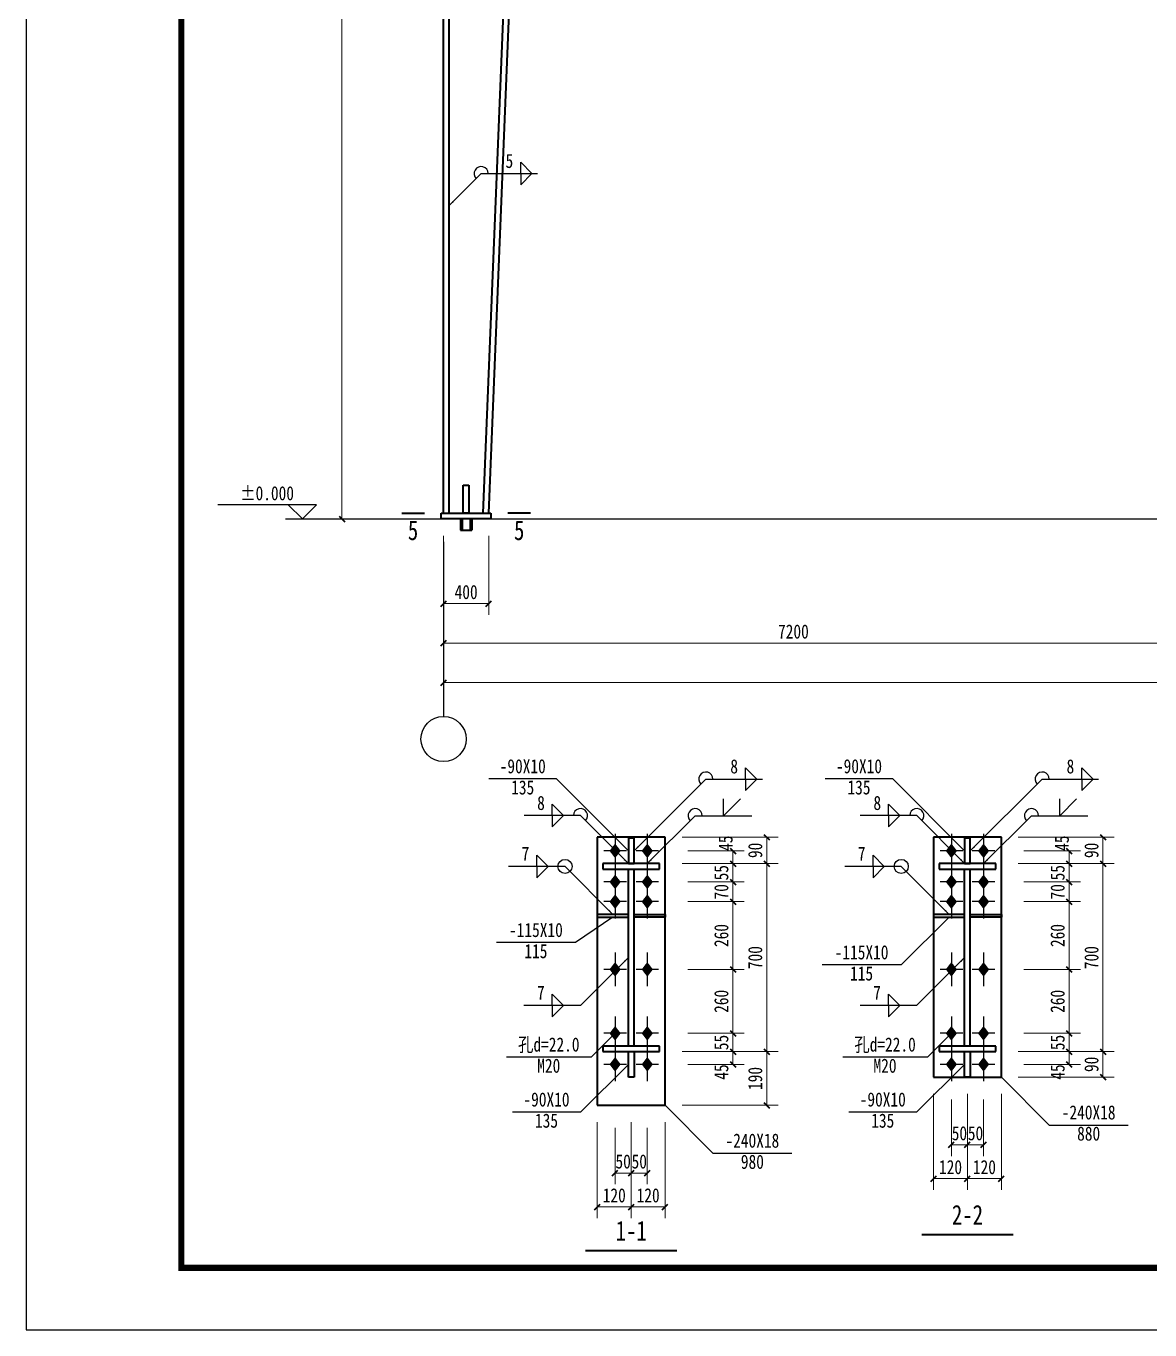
# Model space of a CAD drawing. Extents: x 32461 to 402082, y -617694 to 182569.
# Drawn here: x 74273 to 94176, y -500452 to -477352 of the extents above; entities that cross this region are included whole.
import ezdxf
from ezdxf.enums import TextEntityAlignment as Align

# ---------------------------------------------------------------- set-up
doc = ezdxf.new("R2010")
doc.units = 0
doc.header["$LTSCALE"] = 1000
doc.header["$MEASUREMENT"] = 0
doc.linetypes.add('线型6', pattern=[8.75, 5, -1.25, 1.25, -1.25])
doc.layers.get('0').update_dxf_attribs({"linetype": 'CONTINUOUS'})
doc.layers.add('PUB_TITLE', color=4, linetype='CONTINUOUS')
for name, color, linetype, lineweight in [('尺寸标注', 2, 'CONTINUOUS', 35), ('层10', 7, 'CONTINUOUS', 35), ('层1000', 2, 'CONTINUOUS', 35), ('层111', 9, '线型6', 25), ('层112', 9, 'CONTINUOUS', 25), ('层116', 1, 'CONTINUOUS', 35), ('层14', 2, 'CONTINUOUS', 35), ('柱子', 3, 'CONTINUOUS', 35), ('楼层标高', 9, 'CONTINUOUS', 25), ('焊缝标注', 9, 'CONTINUOUS', 25), ('螺栓孔标注', 9, 'CONTINUOUS', 25), ('钢板标注', 9, 'CONTINUOUS', 25)]:
    doc.layers.add(name, color=color, linetype=linetype, lineweight=lineweight)
doc.styles.add('宋体', font='')
doc.styles.get('宋体').set_extended_font_data('SimSun')

# ---------------------------------------------------------------- blocks, each defined once
blk = doc.blocks.new('BuiltIn_34')
at = {"layer": '层14'}
for p, q in [((-248.28, 302.28, 2), (-248.28, 307.28, 2)), ((-248.28, 307.28, 2), (-247.28, 307.28, 2)), ((-247.28, 307.28, 2), (-247.28, 302.28, 2)), ((-247.28, 302.28, 2), (-248.28, 302.28, 2))]:
    blk.add_line(p, q, dxfattribs=at)

msp = doc.modelspace()

# ---------------------------------------------------------------- hatches: boundary and pattern name
at = {"layer": '层10'}
for points in [[(84704.7, -491834.4), (84604.7, -491964.4), (84704.7, -492094.4), (84804.7, -491964.4), (84704.7, -491834.4)], [(85274.7, -491834.4), (85174.7, -491964.4), (85274.7, -492094.4), (85374.7, -491964.4), (85274.7, -491834.4)], [(90659.9, -491834.4), (90559.9, -491964.4), (90659.9, -492094.4), (90759.9, -491964.4), (90659.9, -491834.4)], [(91229.9, -491834.4), (91129.9, -491964.4), (91229.9, -492094.4), (91329.9, -491964.4), (91229.9, -491834.4)], [(84704.7, -492384.4), (84604.7, -492514.4), (84704.7, -492644.4), (84804.7, -492514.4), (84704.7, -492384.4)], [(85274.7, -492384.4), (85174.7, -492514.4), (85274.7, -492644.4), (85374.7, -492514.4), (85274.7, -492384.4)], [(90659.9, -492384.4), (90559.9, -492514.4), (90659.9, -492644.4), (90759.9, -492514.4), (90659.9, -492384.4)], [(91229.9, -492384.4), (91129.9, -492514.4), (91229.9, -492644.4), (91329.9, -492514.4), (91229.9, -492384.4)], [(84704.7, -492734.4), (84604.7, -492864.4), (84704.7, -492994.4), (84804.7, -492864.4), (84704.7, -492734.4)], [(85274.7, -492734.4), (85174.7, -492864.4), (85274.7, -492994.4), (85374.7, -492864.4), (85274.7, -492734.4)], [(90659.9, -492734.4), (90559.9, -492864.4), (90659.9, -492994.4), (90759.9, -492864.4), (90659.9, -492734.4)], [(91229.9, -492734.4), (91129.9, -492864.4), (91229.9, -492994.4), (91329.9, -492864.4), (91229.9, -492734.4)], [(84704.7, -493934.4), (84604.7, -494064.4), (84704.7, -494194.4), (84804.7, -494064.4), (84704.7, -493934.4)], [(85274.7, -493934.4), (85174.7, -494064.4), (85274.7, -494194.4), (85374.7, -494064.4), (85274.7, -493934.4)], [(90659.9, -493934.4), (90559.9, -494064.4), (90659.9, -494194.4), (90759.9, -494064.4), (90659.9, -493934.4)], [(91229.9, -493934.4), (91129.9, -494064.4), (91229.9, -494194.4), (91329.9, -494064.4), (91229.9, -493934.4)], [(84704.7, -495067), (84604.7, -495197), (84704.7, -495327), (84804.7, -495197), (84704.7, -495067)], [(85274.7, -495067), (85174.7, -495197), (85274.7, -495327), (85374.7, -495197), (85274.7, -495067)], [(90659.9, -495067), (90559.9, -495197), (90659.9, -495327), (90759.9, -495197), (90659.9, -495067)], [(91229.9, -495067), (91129.9, -495197), (91229.9, -495327), (91329.9, -495197), (91229.9, -495067)], [(84704.7, -495617), (84604.7, -495747), (84704.7, -495877), (84804.7, -495747), (84704.7, -495617)], [(85274.7, -495617), (85174.7, -495747), (85274.7, -495877), (85374.7, -495747), (85274.7, -495617)], [(90659.9, -495617), (90559.9, -495747), (90659.9, -495877), (90759.9, -495747), (90659.9, -495617)], [(91229.9, -495617), (91129.9, -495747), (91229.9, -495877), (91329.9, -495747), (91229.9, -495617)]]:
    msp.add_hatch(color=1, dxfattribs=at).paths.add_polyline_path(points)
at = {"layer": '焊缝标注'}
for points in [[(81766.2, -480531.3), (81847.5, -480471.2), (81826.3, -480450), (81766.2, -480531.3)], [(85039.7, -491964.4), (85121, -491904.4), (85099.8, -491883.1), (85039.7, -491964.4)], [(90994.9, -491964.4), (91076.2, -491904.4), (91055, -491883.1), (90994.9, -491964.4)], [(84939.7, -492189.4), (84879.7, -492108.1), (84858.4, -492129.2), (84939.7, -492189.4)], [(85274.7, -492189.4), (85356, -492129.4), (85334.8, -492108.1), (85274.7, -492189.4)], [(90894.9, -492189.4), (90834.9, -492108.1), (90813.6, -492129.2), (90894.9, -492189.4)], [(91229.9, -492189.4), (91311.2, -492129.4), (91290, -492108.1), (91229.9, -492189.4)], [(84664.7, -493089.4), (84604.7, -493008.1), (84583.4, -493029.2), (84664.7, -493089.4)], [(90619.9, -493089.4), (90559.9, -493008.1), (90538.6, -493029.2), (90619.9, -493089.4)], [(84939.7, -493855.7), (84858.2, -493915.7), (84879.4, -493936.9), (84939.7, -493855.7)], [(90894.9, -493855.7), (90813.4, -493915.7), (90834.6, -493936.9), (90894.9, -493855.7)]]:
    msp.add_hatch(color=256, dxfattribs=at).paths.add_polyline_path(points)

# ---------------------------------------------------------------- linework, layer by layer
msp.add_line((80116.2, -486083.2, -988), (169801.5, -486083.2, -988))
at = {"layer": 'PUB_TITLE'}
msp.add_lwpolyline([(74273.1, -500451.9), (188783.1, -500451.9), (188783.1, -454251.9), (74273.1, -454251.9)], close=True, dxfattribs=at)
at = {"layer": 'PUB_TITLE', "const_width": 110}
msp.add_lwpolyline([(77023.1, -499351.9), (187683.1, -499351.9), (187683.1, -455351.9), (77023.1, -455351.9)], close=True, dxfattribs=at)
at = {"layer": '尺寸标注', "lineweight": 9}
for p, q in [((79866.2, -486083.2, -988), (79866.2, -464082.2, -988)), ((80566.2, -486083.2, -988), (79666.2, -486083.2, -988)), ((81666.2, -486383.2, -988), (81666.2, -487783.2, -988)), ((81666.2, -486383.2, -988), (81666.2, -488483.2, -988)), ((81666.2, -486383.2, -988), (81666.2, -489183.2, -988)), ((82466.2, -486383.2, -988), (82466.2, -487783.2, -988)), ((81666.2, -487583.2, -988), (82466.2, -487583.2, -988)), ((81666.2, -488283.2, -988), (124666.2, -488283.2, -988)), ((81666.2, -488983.2, -988), (167666.2, -488983.2, -988)), ((85889.7, -491722), (87589.7, -491722)), ((87389.7, -492189.4), (87389.7, -491722)), ((91844.9, -491722, 100), (93544.9, -491722, 100)), ((93344.9, -492189.4, 100), (93344.9, -491722, 100)), ((85989.7, -491964.4), (86989.7, -491964.4)), ((86789.7, -492189.4), (86789.7, -491964.4)), ((91944.9, -491964.4, 100), (92944.9, -491964.4, 100)), ((92744.9, -492189.4, 100), (92744.9, -491964.4, 100)), ((85889.7, -492189.4), (87589.7, -492189.4)), ((85889.7, -492189.4), (87589.7, -492189.4)), ((85989.7, -492189.4), (86989.7, -492189.4)), ((85989.7, -492189.4), (86989.7, -492189.4)), ((86789.7, -492514.4), (86789.7, -492189.4)), ((87389.7, -495522), (87389.7, -492189.4)), ((91844.9, -492189.4, 100), (93544.9, -492189.4, 100)), ((91844.9, -492189.4, 100), (93544.9, -492189.4, 100)), ((91944.9, -492189.4, 100), (92944.9, -492189.4, 100)), ((91944.9, -492189.4, 100), (92944.9, -492189.4, 100)), ((92744.9, -492514.4, 100), (92744.9, -492189.4, 100)), ((93344.9, -495522, 100), (93344.9, -492189.4, 100)), ((85989.7, -492514.4), (86989.7, -492514.4)), ((85989.7, -492514.4), (86989.7, -492514.4)), ((86789.7, -492864.4), (86789.7, -492514.4)), ((91944.9, -492514.4, 100), (92944.9, -492514.4, 100)), ((91944.9, -492514.4, 100), (92944.9, -492514.4, 100)), ((92744.9, -492864.4, 100), (92744.9, -492514.4, 100)), ((85989.7, -492864.4), (86989.7, -492864.4)), ((85989.7, -492864.4), (86989.7, -492864.4)), ((86789.7, -494064.4), (86789.7, -492864.4)), ((91944.9, -492864.4, 100), (92944.9, -492864.4, 100)), ((91944.9, -492864.4, 100), (92944.9, -492864.4, 100)), ((92744.9, -494064.4, 100), (92744.9, -492864.4, 100)), ((85989.7, -494064.4), (86989.7, -494064.4)), ((85989.7, -494064.4), (86989.7, -494064.4)), ((86789.7, -495197), (86789.7, -494064.4)), ((91944.9, -494064.4, 100), (92944.9, -494064.4, 100)), ((91944.9, -494064.4, 100), (92944.9, -494064.4, 100)), ((92744.9, -495197, 100), (92744.9, -494064.4, 100)), ((85989.7, -495197), (86989.7, -495197)), ((85989.7, -495197), (86989.7, -495197)), ((86789.7, -495522), (86789.7, -495197)), ((91944.9, -495197, 100), (92944.9, -495197, 100)), ((91944.9, -495197, 100), (92944.9, -495197, 100)), ((92744.9, -495522, 100), (92744.9, -495197, 100)), ((85889.7, -495522), (87589.7, -495522)), ((85889.7, -495522), (87589.7, -495522)), ((85989.7, -495522), (86989.7, -495522)), ((85989.7, -495522), (86989.7, -495522)), ((86789.7, -495747), (86789.7, -495522)), ((87389.7, -496472), (87389.7, -495522)), ((91844.9, -495522, 100), (93544.9, -495522, 100)), ((91844.9, -495522, 100), (93544.9, -495522, 100)), ((91944.9, -495522, 100), (92944.9, -495522, 100)), ((91944.9, -495522, 100), (92944.9, -495522, 100)), ((92744.9, -495747, 100), (92744.9, -495522, 100)), ((93344.9, -495972, 100), (93344.9, -495522, 100)), ((85989.7, -495747), (86989.7, -495747)), ((91944.9, -495747, 100), (92944.9, -495747, 100)), ((91844.9, -495972, 100), (93544.9, -495972, 100)), ((90344.9, -496272, 100), (90344.9, -497972, 100)), ((90659.9, -496372, 100), (90659.9, -497372, 100)), ((90944.9, -496272, 100), (90944.9, -497972, 100)), ((90944.9, -496272, 100), (90944.9, -497972, 100)), ((90944.9, -496372, 100), (90944.9, -497372, 100)), ((90944.9, -496372, 100), (90944.9, -497372, 100)), ((91229.9, -496372, 100), (91229.9, -497372, 100)), ((91544.9, -496272, 100), (91544.9, -497972, 100)), ((85889.7, -496472), (87589.7, -496472)), ((84389.7, -496772), (84389.7, -498472)), ((84704.7, -496872), (84704.7, -497872)), ((84989.7, -496772), (84989.7, -498472)), ((84989.7, -496772), (84989.7, -498472)), ((84989.7, -496872), (84989.7, -497872)), ((84989.7, -496872), (84989.7, -497872)), ((85274.7, -496872), (85274.7, -497872)), ((85589.7, -496772), (85589.7, -498472)), ((90659.9, -497172, 100), (90944.9, -497172, 100)), ((90944.9, -497172, 100), (91229.9, -497172, 100)), ((84704.7, -497672), (84989.7, -497672)), ((84989.7, -497672), (85274.7, -497672)), ((90344.9, -497772, 100), (90944.9, -497772, 100)), ((90944.9, -497772, 100), (91544.9, -497772, 100)), ((84389.7, -498272), (84989.7, -498272)), ((84989.7, -498272), (85589.7, -498272))]:
    msp.add_line(p, q, dxfattribs=at)
at = {"layer": '尺寸标注', "lineweight": 35}
for p, q in [((79816.2, -486033.2, -988), (79916.2, -486133.2, -988)), ((81616.2, -487633.2, -988), (81716.2, -487533.2, -988)), ((82416.2, -487633.2, -988), (82516.2, -487533.2, -988)), ((81616.2, -488333.2, -988), (81716.2, -488233.2, -988)), ((81616.2, -489033.2, -988), (81716.2, -488933.2, -988)), ((87339.7, -491672), (87439.7, -491772)), ((93294.9, -491672, 100), (93394.9, -491772, 100)), ((86739.7, -491914.4), (86839.7, -492014.4)), ((92694.9, -491914.4, 100), (92794.9, -492014.4, 100)), ((86739.7, -492139.4), (86839.7, -492239.4)), ((86739.7, -492139.4), (86839.7, -492239.4)), ((87339.7, -492139.4), (87439.7, -492239.4)), ((87339.7, -492139.4), (87439.7, -492239.4)), ((92694.9, -492139.4, 100), (92794.9, -492239.4, 100)), ((92694.9, -492139.4, 100), (92794.9, -492239.4, 100)), ((93294.9, -492139.4, 100), (93394.9, -492239.4, 100)), ((93294.9, -492139.4, 100), (93394.9, -492239.4, 100)), ((86739.7, -492464.4), (86839.7, -492564.4)), ((86739.7, -492464.4), (86839.7, -492564.4)), ((92694.9, -492464.4, 100), (92794.9, -492564.4, 100)), ((92694.9, -492464.4, 100), (92794.9, -492564.4, 100)), ((86739.7, -492814.4), (86839.7, -492914.4)), ((86739.7, -492814.4), (86839.7, -492914.4)), ((92694.9, -492814.4, 100), (92794.9, -492914.4, 100)), ((92694.9, -492814.4, 100), (92794.9, -492914.4, 100)), ((86739.7, -494014.4), (86839.7, -494114.4)), ((86739.7, -494014.4), (86839.7, -494114.4)), ((92694.9, -494014.4, 100), (92794.9, -494114.4, 100)), ((92694.9, -494014.4, 100), (92794.9, -494114.4, 100)), ((86739.7, -495147), (86839.7, -495247)), ((86739.7, -495147), (86839.7, -495247)), ((92694.9, -495147, 100), (92794.9, -495247, 100)), ((92694.9, -495147, 100), (92794.9, -495247, 100)), ((86739.7, -495472), (86839.7, -495572)), ((86739.7, -495472), (86839.7, -495572)), ((87339.7, -495472), (87439.7, -495572)), ((87339.7, -495472), (87439.7, -495572)), ((92694.9, -495472, 100), (92794.9, -495572, 100)), ((92694.9, -495472, 100), (92794.9, -495572, 100)), ((93294.9, -495472, 100), (93394.9, -495572, 100)), ((93294.9, -495472, 100), (93394.9, -495572, 100)), ((86739.7, -495697), (86839.7, -495797)), ((92694.9, -495697, 100), (92794.9, -495797, 100)), ((93294.9, -495922, 100), (93394.9, -496022, 100)), ((87339.7, -496422), (87439.7, -496522)), ((90609.9, -497222, 100), (90709.9, -497122, 100)), ((90894.9, -497222, 100), (90994.9, -497122, 100)), ((90894.9, -497222, 100), (90994.9, -497122, 100)), ((91179.9, -497222, 100), (91279.9, -497122, 100)), ((84654.7, -497722), (84754.7, -497622)), ((84939.7, -497722), (85039.7, -497622)), ((84939.7, -497722), (85039.7, -497622)), ((85224.7, -497722), (85324.7, -497622)), ((90294.9, -497822, 100), (90394.9, -497722, 100)), ((90894.9, -497822, 100), (90994.9, -497722, 100)), ((90894.9, -497822, 100), (90994.9, -497722, 100)), ((91494.9, -497822, 100), (91594.9, -497722, 100)), ((84339.7, -498322), (84439.7, -498222)), ((84939.7, -498322), (85039.7, -498222)), ((84939.7, -498322), (85039.7, -498222)), ((85539.7, -498322), (85639.7, -498222))]:
    msp.add_line(p, q, dxfattribs=at)
at = {"layer": '尺寸标注', "color": 3, "lineweight": 35}
for p, q in [((85489.7, -492189.4), (84489.7, -492189.4)), ((84489.7, -492189.4), (84489.7, -492289.4)), ((85489.7, -492289.4), (85489.7, -492189.4)), ((91444.9, -492189.4, 100), (90444.9, -492189.4, 100)), ((90444.9, -492189.4, 100), (90444.9, -492289.4, 100)), ((91444.9, -492289.4, 100), (91444.9, -492189.4, 100)), ((84489.7, -492289.4), (85489.7, -492289.4)), ((84939.7, -495422), (84939.7, -492289.4)), ((85039.7, -495422), (85039.7, -492289.4)), ((90444.9, -492289.4, 100), (91444.9, -492289.4, 100)), ((90894.9, -495422, 100), (90894.9, -492289.4, 100)), ((90994.9, -495422, 100), (90994.9, -492289.4, 100)), ((85489.7, -495422), (84489.7, -495422)), ((84489.7, -495422), (84489.7, -495522)), ((85489.7, -495522), (85489.7, -495422)), ((91444.9, -495422, 100), (90444.9, -495422, 100)), ((90444.9, -495422, 100), (90444.9, -495522, 100)), ((91444.9, -495522, 100), (91444.9, -495422, 100)), ((84489.7, -495522), (85489.7, -495522)), ((90444.9, -495522, 100), (91444.9, -495522, 100))]:
    msp.add_line(p, q, dxfattribs=at)
at = {"layer": '层10'}
for p, q in [((80926.2, -485983.2, -988), (81326.2, -485983.2, -988)), ((83206.2, -485983.2, -988), (82806.2, -485983.2, -988)), ((90134.9, -498762, 100), (91754.9, -498762, 100)), ((84179.7, -499044.6), (85799.7, -499044.6))]:
    msp.add_line(p, q, dxfattribs=at)
at = {"layer": '层10', "color": 9, "lineweight": 25}
for p, q in [((84704.7, -491664.4), (84704.7, -492264.4)), ((85274.7, -491664.4), (85274.7, -492264.4)), ((90659.9, -491664.4, 100), (90659.9, -492264.4, 100)), ((91229.9, -491664.4, 100), (91229.9, -492264.4, 100)), ((84904.7, -491964.4), (84504.7, -491964.4)), ((85474.7, -491964.4), (85074.7, -491964.4)), ((90859.9, -491964.4, 100), (90459.9, -491964.4, 100)), ((91429.9, -491964.4, 100), (91029.9, -491964.4, 100)), ((84704.7, -492214.4), (84704.7, -492814.4)), ((85274.7, -492214.4), (85274.7, -492814.4)), ((90659.9, -492214.4, 100), (90659.9, -492814.4, 100)), ((91229.9, -492214.4, 100), (91229.9, -492814.4, 100)), ((84904.7, -492514.4), (84504.7, -492514.4)), ((84704.7, -492564.4), (84704.7, -493164.4)), ((85474.7, -492514.4), (85074.7, -492514.4)), ((85274.7, -492564.4), (85274.7, -493164.4)), ((90859.9, -492514.4, 100), (90459.9, -492514.4, 100)), ((90659.9, -492564.4, 100), (90659.9, -493164.4, 100)), ((91429.9, -492514.4, 100), (91029.9, -492514.4, 100)), ((91229.9, -492564.4, 100), (91229.9, -493164.4, 100)), ((84904.7, -492864.4), (84504.7, -492864.4)), ((85474.7, -492864.4), (85074.7, -492864.4)), ((90859.9, -492864.4, 100), (90459.9, -492864.4, 100)), ((91429.9, -492864.4, 100), (91029.9, -492864.4, 100)), ((84704.7, -493764.4), (84704.7, -494364.4)), ((85274.7, -493764.4), (85274.7, -494364.4)), ((90659.9, -493764.4, 100), (90659.9, -494364.4, 100)), ((91229.9, -493764.4, 100), (91229.9, -494364.4, 100)), ((84904.7, -494064.4), (84504.7, -494064.4)), ((85474.7, -494064.4), (85074.7, -494064.4)), ((90859.9, -494064.4, 100), (90459.9, -494064.4, 100)), ((91429.9, -494064.4, 100), (91029.9, -494064.4, 100)), ((84704.7, -494897), (84704.7, -495497)), ((85274.7, -494897), (85274.7, -495497)), ((90659.9, -494897, 100), (90659.9, -495497, 100)), ((91229.9, -494897, 100), (91229.9, -495497, 100)), ((84904.7, -495197), (84504.7, -495197)), ((85474.7, -495197), (85074.7, -495197)), ((90859.9, -495197, 100), (90459.9, -495197, 100)), ((91429.9, -495197, 100), (91029.9, -495197, 100)), ((84704.7, -495447), (84704.7, -496047)), ((85274.7, -495447), (85274.7, -496047)), ((90659.9, -495447, 100), (90659.9, -496047, 100)), ((91229.9, -495447, 100), (91229.9, -496047, 100)), ((84904.7, -495747), (84504.7, -495747)), ((85474.7, -495747), (85074.7, -495747)), ((90859.9, -495747, 100), (90459.9, -495747, 100)), ((91429.9, -495747, 100), (91029.9, -495747, 100))]:
    msp.add_line(p, q, dxfattribs=at)
at = {"layer": '层1000'}
for p, q in [((85589.7, -491722), (84389.7, -491722)), ((84389.7, -491722), (84389.7, -496472)), ((85039.7, -491739.4), (84939.7, -491739.4)), ((84939.7, -491739.4), (84939.7, -492189.4)), ((85039.7, -492189.4), (85039.7, -491739.4)), ((85589.7, -496472), (85589.7, -491722)), ((91544.9, -491722, 100), (90344.9, -491722, 100)), ((90344.9, -491722, 100), (90344.9, -495972, 100)), ((90994.9, -491739.4, 100), (90894.9, -491739.4, 100)), ((90894.9, -491739.4, 100), (90894.9, -492189.4, 100)), ((90994.9, -492189.4, 100), (90994.9, -491739.4, 100)), ((91544.9, -495972, 100), (91544.9, -491722, 100)), ((84939.7, -492189.4), (85039.7, -492189.4)), ((90894.9, -492189.4, 100), (90994.9, -492189.4, 100)), ((84939.7, -493089.4), (84389.7, -493089.4)), ((84389.7, -493089.4), (84389.7, -493139.4)), ((84389.7, -493139.4), (84939.7, -493139.4)), ((84939.7, -493139.4), (84939.7, -493089.4)), ((85039.7, -493089.4), (85589.7, -493089.4)), ((85039.7, -493139.4), (85039.7, -493089.4)), ((85589.7, -493139.4), (85039.7, -493139.4)), ((85589.7, -493089.4), (85589.7, -493139.4)), ((90894.9, -493089.4, 100), (90344.9, -493089.4, 100)), ((90344.9, -493089.4, 100), (90344.9, -493139.4, 100)), ((90344.9, -493139.4, 100), (90894.9, -493139.4, 100)), ((90894.9, -493139.4, 100), (90894.9, -493089.4, 100)), ((90994.9, -493089.4, 100), (91544.9, -493089.4, 100)), ((90994.9, -493139.4, 100), (90994.9, -493089.4, 100)), ((91544.9, -493139.4, 100), (90994.9, -493139.4, 100)), ((91544.9, -493089.4, 100), (91544.9, -493139.4, 100)), ((84939.7, -495522), (85039.7, -495522)), ((84939.7, -495972), (84939.7, -495522)), ((85039.7, -495522), (85039.7, -495972)), ((90894.9, -495522, 100), (90994.9, -495522, 100)), ((90894.9, -495972, 100), (90894.9, -495522, 100)), ((90994.9, -495522, 100), (90994.9, -495972, 100)), ((85039.7, -495972), (84939.7, -495972)), ((90344.9, -495972, 100), (91544.9, -495972, 100)), ((90994.9, -495972, 100), (90894.9, -495972, 100)), ((84389.7, -496472), (85589.7, -496472))]:
    msp.add_line(p, q, dxfattribs=at)
at = {"layer": '层111'}
msp.add_line((81666.2, -486487.2, -988), (81666.2, -489583.2, -988), dxfattribs=at)
at = {"layer": '层112'}
msp.add_circle((81666.2, -489983.2, -988), 400, dxfattribs=at)
at = {"layer": '层116'}
for p, q in [((81966.2, -486083.2, -988), (81966.2, -486283.2, -988)), ((81996.2, -486083.2, -988), (81996.2, -486283.2, -988)), ((82136.2, -486083.2, -988), (82136.2, -486283.2, -988)), ((82166.2, -486083.2, -988), (82166.2, -486283.2, -988)), ((81966.2, -486283.2, -988), (82166.2, -486283.2, -988))]:
    msp.add_line(p, q, dxfattribs=at)
at = {"layer": '层14'}
for p, q in [((81626.2, -486083.2, -988), (81626.2, -485983.2, -988)), ((81626.2, -485983.2, -988), (82506.2, -485983.2, -988)), ((82506.2, -485983.2, -988), (82506.2, -486083.2, -988)), ((82506.2, -486083.2, -988), (81626.2, -486083.2, -988))]:
    msp.add_line(p, q, dxfattribs=at)
at = {"layer": '柱子'}
for p, q in [((81666.2, -485983.2, -988), (81666.2, -464183.5, -988)), ((81766.2, -485983.2, -988), (81766.2, -464175.5, -988)), ((82366.1, -485983.2, -988), (83200.6, -465654.6, -988)), ((82466.2, -485983.2, -988), (83300.7, -465654.6, -988))]:
    msp.add_line(p, q, dxfattribs=at)
at = {"layer": '楼层标高'}
for p, q in [((79416.2, -485833.2, -988), (77666.2, -485833.2, -988)), ((79166.2, -486083.2, -988), (78916.2, -485833.2, -988)), ((79166.2, -486083.2, -988), (79416.2, -485833.2, -988)), ((78866.2, -486083.2, -988), (80416.2, -486083.2, -988))]:
    msp.add_line(p, q, dxfattribs=at)
at = {"layer": '焊缝标注'}
for p, q in [((83032.1, -479765.8, -988), (83232.1, -479965.8, -988)), ((83032.1, -479965.8, -988), (83032.1, -479765.8, -988)), ((81766.2, -480531.3, -988), (82332.1, -479965.8, -988)), ((82332.1, -479965.8, -988), (83332.1, -479965.8, -988)), ((83032.1, -480165.8, -988), (83232.1, -479965.8, -988)), ((83032.1, -479965.8, -988), (83032.1, -480165.8, -988)), ((87013, -490492.2), (87213, -490692.2)), ((87013, -490692.2), (87013, -490492.2)), ((92968.2, -490492.2, 100), (93168.2, -490692.2, 100)), ((92968.2, -490692.2, 100), (92968.2, -490492.2, 100)), ((85039.7, -491964.4), (86313, -490692.2)), ((86313, -490692.2), (87313, -490692.2)), ((87013, -490892.2), (87213, -490692.2)), ((87013, -490692.2), (87013, -490892.2)), ((90994.9, -491964.4, 100), (92268.2, -490692.2, 100)), ((92268.2, -490692.2, 100), (93268.2, -490692.2, 100)), ((92968.2, -490892.2, 100), (93168.2, -490692.2, 100)), ((92968.2, -490692.2, 100), (92968.2, -490892.2, 100)), ((86623.5, -491341.2), (86623.5, -491041.2)), ((86623.5, -491341.2), (86923.5, -491041.2)), ((92578.7, -491341.2, 100), (92578.7, -491041.2, 100)), ((92578.7, -491341.2, 100), (92878.7, -491041.2, 100)), ((83792.2, -491339.9), (83592.2, -491139.9)), ((83592.2, -491339.9), (83592.2, -491139.9)), ((89747.3, -491339.9, 100), (89547.3, -491139.9, 100)), ((89547.3, -491339.9, 100), (89547.3, -491139.9, 100)), ((84092.2, -491339.9), (83092.2, -491339.9)), ((83792.2, -491339.9), (83592.2, -491539.9)), ((83592.2, -491339.9), (83592.2, -491539.9)), ((84939.7, -492189.4), (84092.2, -491339.9)), ((85274.7, -492189.4), (86123.5, -491341.2)), ((86123.5, -491341.2), (87123.5, -491341.2)), ((90047.3, -491339.9, 100), (89047.3, -491339.9, 100)), ((89747.3, -491339.9, 100), (89547.3, -491539.9, 100)), ((89547.3, -491339.9, 100), (89547.3, -491539.9, 100)), ((90894.9, -492189.4, 100), (90047.3, -491339.9, 100)), ((91229.9, -492189.4, 100), (92078.7, -491341.2, 100)), ((92078.7, -491341.2, 100), (93078.7, -491341.2, 100)), ((83817.2, -492239.9), (82817.2, -492239.9)), ((83517.2, -492239.9), (83317.2, -492039.9)), ((83317.2, -492239.9), (83317.2, -492039.9)), ((83517.2, -492239.9), (83317.2, -492439.9)), ((83317.2, -492239.9), (83317.2, -492439.9)), ((84664.7, -493089.4), (83817.2, -492239.9)), ((89772.3, -492239.9, 100), (88772.3, -492239.9, 100)), ((89472.3, -492239.9, 100), (89272.3, -492039.9, 100)), ((89272.3, -492239.9, 100), (89272.3, -492039.9, 100)), ((89472.3, -492239.9, 100), (89272.3, -492439.9, 100)), ((89272.3, -492239.9, 100), (89272.3, -492439.9, 100)), ((90619.9, -493089.4, 100), (89772.3, -492239.9, 100)), ((84939.7, -493855.7), (84089.5, -494702.6)), ((90894.9, -493855.7, 100), (90044.6, -494702.6, 100)), ((83789.5, -494702.6), (83589.5, -494502.6)), ((83589.5, -494702.6), (83589.5, -494502.6)), ((89744.6, -494702.6, 100), (89544.6, -494502.6, 100)), ((89544.6, -494702.6, 100), (89544.6, -494502.6, 100)), ((84089.5, -494702.6), (83089.5, -494702.6)), ((83789.5, -494702.6), (83589.5, -494902.6)), ((83589.5, -494702.6), (83589.5, -494902.6)), ((90044.6, -494702.6, 100), (89044.6, -494702.6, 100)), ((89744.6, -494702.6, 100), (89544.6, -494902.6, 100)), ((89544.6, -494702.6, 100), (89544.6, -494902.6, 100))]:
    msp.add_line(p, q, dxfattribs=at)
for centre in [(83817.2, -492239.9), (89772.3, -492239.9, 100)]:
    msp.add_circle(centre, 125, dxfattribs=at)
for centre, start, end in [((82332.1, -479965.8, -988), 0, 224.97719), ((86313, -490692.2), 0, 224.97719), ((92268.2, -490692.2, 100), 0, 224.97719), ((84092.2, -491339.9), 314.93155, 180), ((86123.5, -491341.2), 0, 224.97719), ((90047.3, -491339.9, 100), 314.93155, 180), ((92078.7, -491341.2, 100), 0, 224.97719)]:
    msp.add_arc(centre, 125, start, end, dxfattribs=at)
at = {"layer": '螺栓孔标注'}
for p, q in [((84704.7, -495197), (84279.6, -495620.4)), ((90659.9, -495197, 100), (90234.8, -495620.4, 100)), ((84279.6, -495620.4), (82779.6, -495620.4)), ((90234.8, -495620.4, 100), (88734.8, -495620.4, 100))]:
    msp.add_line(p, q, dxfattribs=at)
at = {"layer": '螺栓孔标注', "linetype": 'Continuous', "const_width": 10}
for points in [[(84709.7, -495197, 1), (84699.7, -495197, 1)], [(90664.9, -495197, 1), (90654.9, -495197, 1)]]:
    msp.add_lwpolyline(points, format="xyb", close=True, dxfattribs=at)
at = {"layer": '钢板标注'}
for p, q in [((83668.4, -490690.1), (82468.4, -490690.1)), ((84939.7, -491964.4), (83668.4, -490690.1)), ((89623.6, -490690.1, 100), (88423.6, -490690.1, 100)), ((90894.9, -491964.4, 100), (89623.6, -490690.1, 100)), ((84664.7, -493139.4), (84002.1, -493590.6)), ((90619.9, -493139.4, 100), (89769.6, -493986.3, 100)), ((84002.1, -493590.6), (82602.1, -493590.6)), ((89769.6, -493986.3, 100), (88369.6, -493986.3, 100)), ((84939.7, -495747), (84089.5, -496593.8)), ((90894.9, -495747, 100), (90044.6, -496593.8, 100)), ((91544.9, -495972, 100), (92391, -496822.9, 100)), ((84089.5, -496593.8), (82889.5, -496593.8)), ((85589.7, -496472), (86435.8, -497322.9)), ((90044.6, -496593.8, 100), (88844.6, -496593.8, 100)), ((92391, -496822.9, 100), (93791, -496822.9, 100)), ((86435.8, -497322.9), (87835.8, -497322.9))]:
    msp.add_line(p, q, dxfattribs=at)
at = {"layer": '钢板标注', "linetype": 'Continuous', "const_width": 10}
for points in [[(84944.7, -491964.4, 1), (84934.7, -491964.4, 1)], [(90899.9, -491964.4, 1), (90889.9, -491964.4, 1)], [(84669.7, -493139.4, 1), (84659.7, -493139.4, 1)], [(90624.9, -493139.4, 1), (90614.9, -493139.4, 1)], [(84944.7, -495747, 1), (84934.7, -495747, 1)], [(90899.9, -495747, 1), (90889.9, -495747, 1)], [(91549.9, -495972, 1), (91539.9, -495972, 1)], [(85594.7, -496472, 1), (85584.7, -496472, 1)]]:
    msp.add_lwpolyline(points, format="xyb", close=True, dxfattribs=at)

# ---------------------------------------------------------------- block references
at = {"layer": '层14', "xscale": 100, "yscale": 100, "zscale": 100}
msp.add_blockref('BuiltIn_34', (106844.4, -516211.6, -1188), dxfattribs=at)

# ---------------------------------------------------------------- texts
at = {"layer": '尺寸标注', "style": '宋体', "width": 0.8}
for s, p in [('400', (82066.2, -487578.2, -988)), ('7200', (87862.4, -488278.2, -988)), ('50', (90802.4, -497167, 100)), ('50', (91087.4, -497167, 100)), ('50', (84847.2, -497667)), ('50', (85132.2, -497667)), ('120', (90644.9, -497767, 100)), ('120', (91244.9, -497767, 100)), ('120', (84689.7, -498267)), ('120', (85289.7, -498267))]:
    msp.add_text(s, height=250, dxfattribs=at).set_placement(p, align=Align.BOTTOM_CENTER)
for p in [(86784.7, -491964.4), (92739.9, -491964.4, 100)]:
    msp.add_text('45', height=250, rotation=90, dxfattribs=at).set_placement(p)
for s, p in [('90', (87384.7, -491955.7)), ('90', (93339.9, -491955.7, 100)), ('55', (86784.7, -492351.9)), ('55', (92739.9, -492351.9, 100)), ('70', (86784.7, -492689.4)), ('70', (92739.9, -492689.4, 100)), ('260', (86784.7, -493464.4)), ('260', (92739.9, -493464.4, 100)), ('700', (87384.7, -493855.7)), ('700', (93339.9, -493855.7, 100)), ('260', (86784.7, -494630.7)), ('260', (92739.9, -494630.7, 100)), ('55', (86784.7, -495359.5)), ('55', (92739.9, -495359.5, 100)), ('90', (93339.9, -495747, 100)), ('190', (87384.7, -495997))]:
    msp.add_text(s, height=250, rotation=90, dxfattribs=at).set_placement(p, align=Align.BOTTOM_CENTER)
for p in [(86784.7, -495747), (92739.9, -495747, 100)]:
    msp.add_text('45', height=250, rotation=90, dxfattribs=at).set_placement(p, align=Align.BOTTOM_RIGHT)
at = {"layer": '层10', "style": '宋体', "width": 0.771429}
for s, p in [('5', (81126.2, -486283.2, -988)), ('5', (83006.2, -486283.2, -988)), ('2-2', (90944.9, -498412, 100)), ('1-1', (84989.7, -498694.6))]:
    msp.add_text(s, height=350, dxfattribs=at).set_placement(p, align=Align.MIDDLE_CENTER)
at = {"layer": '楼层标高', "style": '宋体', "width": 0.8}
msp.add_text('±0.000', height=250, dxfattribs=at).set_placement((78541.2, -485828.2, -988), align=Align.BOTTOM_CENTER)
at = {"layer": '焊缝标注', "style": '宋体', "width": 0.8}
for s, p in [('5', (82832.1, -479940.8, -988)), ('8', (86813, -490667.2)), ('8', (92768.2, -490667.2, 100)), ('8', (83392.2, -491314.9)), ('8', (89347.3, -491314.9, 100)), ('7', (83117.2, -492214.9)), ('7', (89072.3, -492214.9, 100)), ('7', (83389.5, -494677.6)), ('7', (89344.6, -494677.6, 100))]:
    msp.add_text(s, height=250, dxfattribs=at).set_placement(p, align=Align.BOTTOM_CENTER)
at = {"layer": '螺栓孔标注', "style": '宋体', "width": 0.8}
for p in [(83529.6, -495595.4), (89484.8, -495595.4, 100)]:
    msp.add_text('孔d=22.0', height=250, dxfattribs=at).set_placement(p, align=Align.BOTTOM_CENTER)
for p in [(83529.6, -495645.4), (89484.8, -495645.4, 100)]:
    msp.add_text('M20', height=250, dxfattribs=at).set_placement(p, align=Align.TOP_CENTER)
at = {"layer": '钢板标注', "style": '宋体', "width": 0.8}
for s, p in [('-90X10', (83068.4, -490665.1)), ('-90X10', (89023.6, -490665.1, 100)), ('-115X10', (83302.1, -493565.6)), ('-115X10', (89069.6, -493961.3, 100)), ('-90X10', (83489.5, -496568.8)), ('-90X10', (89444.6, -496568.8, 100)), ('-240X18', (93091, -496797.9, 100)), ('-240X18', (87135.8, -497297.9))]:
    msp.add_text(s, height=250, dxfattribs=at).set_placement(p, align=Align.BOTTOM_CENTER)
for s, p in [('135', (83068.4, -490715.1)), ('135', (89023.6, -490715.1, 100)), ('115', (83302.1, -493615.6)), ('115', (89069.6, -494011.3, 100)), ('135', (83489.5, -496618.8)), ('135', (89444.6, -496618.8, 100)), ('880', (93091, -496847.9, 100)), ('980', (87135.8, -497347.9))]:
    msp.add_text(s, height=250, dxfattribs=at).set_placement(p, align=Align.TOP_CENTER)

doc.saveas('drawing.dxf')
